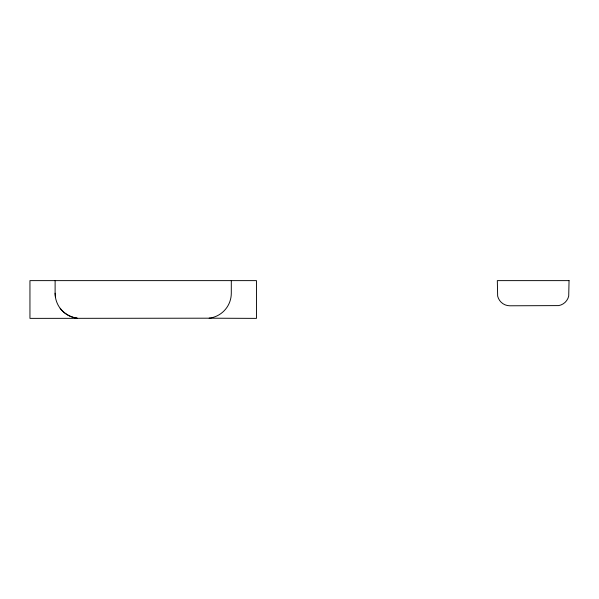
<?xml version="1.0" encoding="UTF-8"?>
<svg xmlns="http://www.w3.org/2000/svg" width="599" height="599" viewBox="0 0 599 599"><rect width="100%" height="100%" fill="white"/><g stroke="black" fill="none" stroke-linecap="round" stroke-linejoin="round"><path stroke-width="0.9" d="M209.163 318.196L29.95 318.376L29.95 280.624L256.462 280.624L256.462 318.376L209.163 318.196A25.165 25.165 0 0 0 231.296 293.211L231.296 280.624M60.17 308.328C64.28 313.719 70.525 317.328 77.256 318.196A25.165 25.165 0 0 1 55.115 293.211L55.115 280.624M55.115 293.211L55.445 297.246M569.05 280.624L568.713 296.108A12.586 12.586 0 0 1 558.65 305.602L509.906 305.789A12.586 12.586 0 0 1 497.657 296.108L497.32 280.624L569.05 280.624"/></g></svg>
